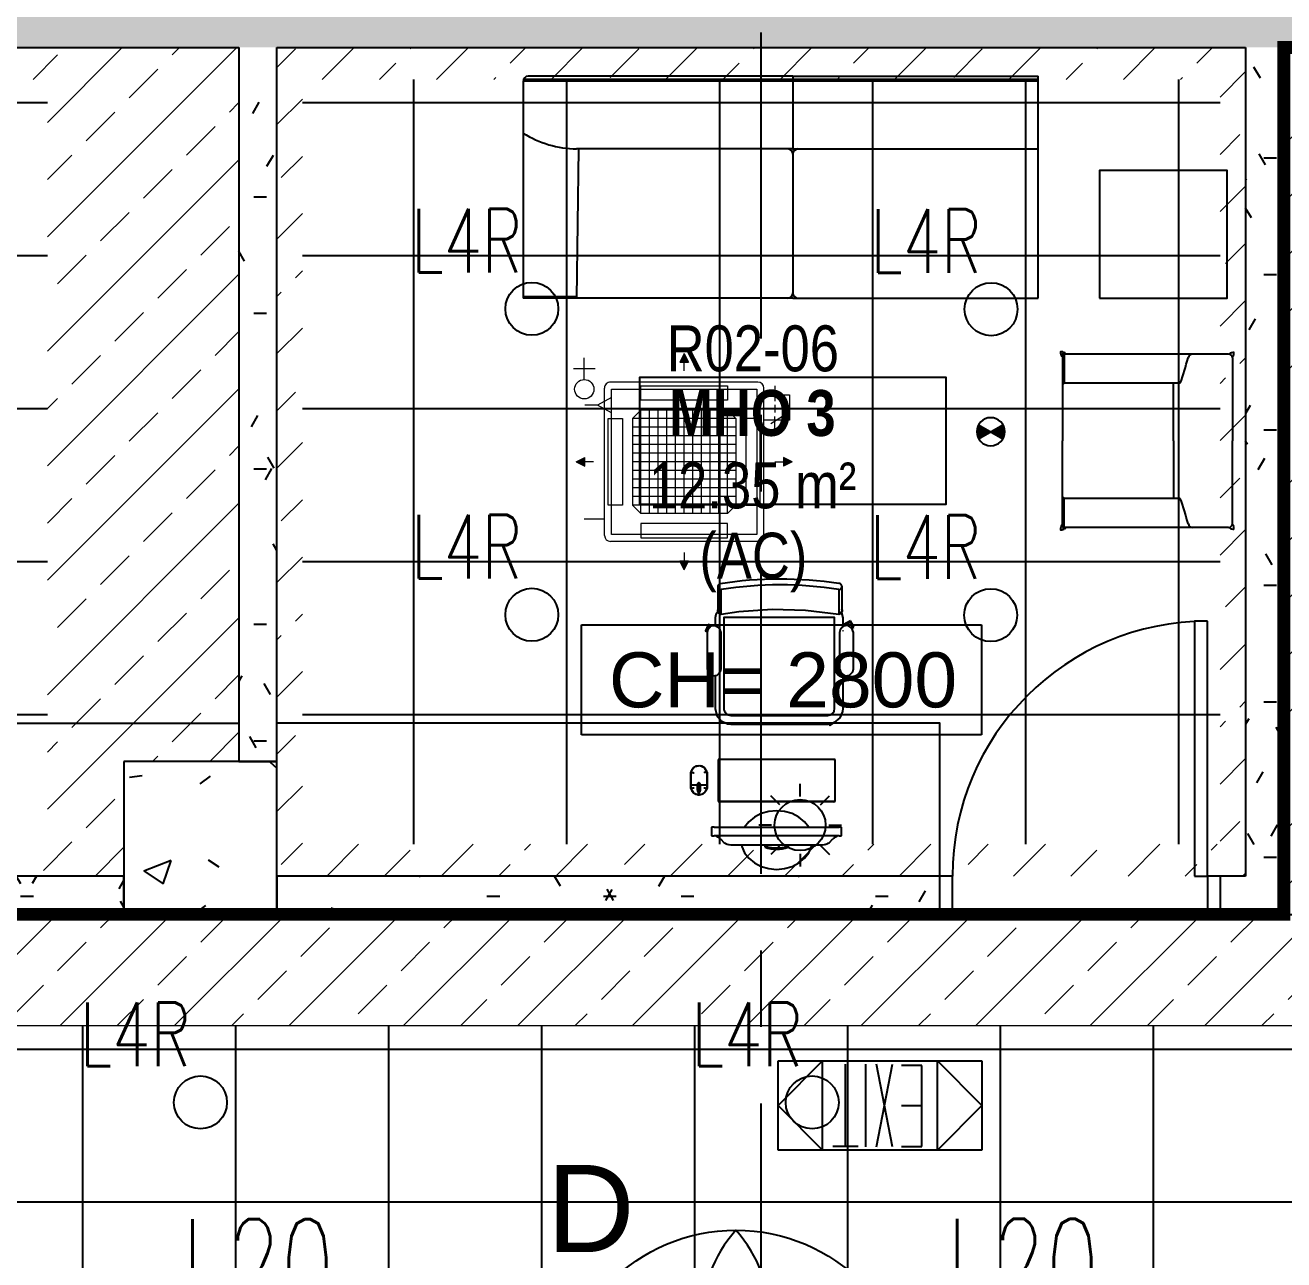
# Model space of a CAD drawing. Header units: millimetres. Extents: x -92759 to 184353, y -15225 to 86714.
# Drawn here: x 62414 to 67351, y 21386 to 26229 of the extents above; entities that cross this region are included whole.
import ezdxf

# ---------------------------------------------------------------- set-up
doc = ezdxf.new("R2010")
doc.units = ezdxf.units.MM
for name, pattern in [('HIDDEN', [0.375, 0.25, -0.125]), ('IDA - Grid Line', [2100, 1200, -300, 300, -300]), ('IDA - Hidden 2-1', [450, 300, -150])]:
    doc.linetypes.add(name, pattern=pattern)
for name, color, linetype in [('0-1', 9, 'Continuous'), ('0-Motion Sensor', 1, 'Continuous'), ('A-_DOOR----_E', 8, 'Continuous'), ('A-_FURT----_E-1', 8, 'Continuous'), ('A-_FURT----_E-3', 250, 'Continuous'), ('A-_ROOMNAME_A', 8, 'Continuous'), ('A-_WALL----_H-1', 9, 'Continuous'), ('A-_WALLPRTN_E', 8, 'Continuous'), ('A-PATT-CONC', 8, 'Continuous'), ('E-_LIGT----_E-', 3, 'Continuous'), ('E-FAN----E', 1, 'Continuous'), ('E-legend', 1, 'Continuous'), ('E-LIGHT----E', 1, 'Continuous'), ('HF Text', 7, 'Continuous'), ('M-_SANIFIXR_E', 9, 'Continuous'), ('M-ACMV_FCU', 5, 'Continuous'), ('PDF_M-_ACON----_E-N', 7, 'Continuous'), ('S-_COLN----_E', 8, 'Continuous')]:
    doc.layers.add(name, color=color, linetype=linetype)
for name, color, linetype, lineweight in [('A--', 134, '500-1-RP', 25), ('HFI 9MM FPB', 94, 'Continuous', 5), ('M-ACMV_CDP', 190, 'DRAIN_PIPE', 25), ('M-ACMV_FCU-1', 86, 'Continuous', 9), ('M-ACMV_FCU-2', 86, 'Continuous', 9), ('M-ACMV_PWR', 1, 'REFRIGERANT', 25), ('M-ACMV_REF_PIPE', 134, '500-1-RP', 25), ('M-ACMV_VCD', 7, 'Continuous', 25)]:
    doc.layers.add(name, color=color, linetype=linetype, lineweight=lineweight)
for name, color, linetype, true_color in [('A-_DETA----_E-1', 7, 'IDA - Hidden 2-1', 0xa5a5a5), ('A-_DETA----_ED-2', 1, 'Continuous', 0xff0000), ('E-_FIREALAM_E-1', 1, 'Continuous', 0xff0000), ('E-_LIGT----_E', 1, 'Continuous', 0xff0000), ('S-_ANOTGRID_E-1', 9, 'IDA - Grid Line', 0x808080)]:
    doc.layers.add(name, color=color, linetype=linetype, true_color=true_color)
doc.styles.add('Arial', font='arial.ttf')
doc.styles.add('Arial Narrow_2', font='ARIALN.TTF', dxfattribs={"height": 225})
doc.styles.add('Arial Narrow_3', font='ARIALN.TTF', dxfattribs={"height": 180})
doc.styles.add('Arial Narrow_B_1', font='ARIALNB.TTF', dxfattribs={"height": 300})
doc.styles.add('Arial_4', font='arial.ttf', dxfattribs={"height": 1.8})
doc.styles.add('Simplex', font='simplex_.ttf', dxfattribs={"width": 0.7, "height": 450})
doc.styles.get("Standard").update_dxf_attribs({"font": 'arial.ttf'})
doc.linetypes.add('500-1-RP', pattern='A,0.75,-0.5,0.75,-0.5,0.75,-0.5,0.75,-1.7,["RP",Standard,S=1,R=0,X=-1,Y=-0.5],-1.7', length=7.9)
doc.linetypes.add('DRAIN_PIPE', pattern='A,0.5,-0.2,["D",Standard,S=0.1,R=0,X=-0.1,Y=-0.05],-0.25', length=0.95)
doc.linetypes.add('REFRIGERANT', pattern='A,15,-5.08,["R",Standard,S=2.54,R=0,X=-2.54,Y=-1.27],-5.08', length=25.16)
pattern_1 = [(0, (-11670.95, 40338.29), (609.6, 152.4), [50.292, -406.908, 50.292, -406.908, -2438.4]), (0, (-11670.95, 40338.29), (609.6, 152.4), [-914.4, 50.292, -864.108, 50.292, -406.908, -1066.8]), (0, (-11670.95, 40338.29), (609.6, 152.4), [-2286, 50.292, -254.508, 50.292, -711.708]), (120, (-11442.35, 40414.49), (-436.78227, 451.7291), [50.292, -406.908, 50.292, -406.908, -2438.4]), (120, (-11442.35, 40414.49), (-436.78227, 451.7291), [-914.4, 50.292, -864.108, 50.292, -406.908, -1066.8]), (120, (-11442.35, 40414.49), (-436.78227, 451.7291), [-2286, 50.292, -254.508, 50.292, -711.708]), (240, (-11366.15, 40719.29), (-172.81773, -604.1291), [50.292, -406.908, 50.292, -406.908, -2438.4]), (240, (-11366.15, 40719.29), (-172.81773, -604.1291), [-914.4, 50.292, -864.108, 50.292, -406.908, -1066.8]), (240, (-11366.15, 40719.29), (-172.81773, -604.1291), [-2286, 50.292, -254.508, 50.292, -711.708])]
pattern_2 = [(45, (-381589.02, -647239), (-224.5064, 224.5064), []), (45, (-381364.5, -647239), (-224.5064, 224.5064), [158.75, -79.375])]

# ---------------------------------------------------------------- blocks, each defined once
blk = doc.blocks.new('IDA - Exit Sign - IDA - Exit Sign - Both Side - Left _ Right-7545285-BLK8_RHH_2ND STOREY PLAN')
at = {"layer": 'A-_DETA----_ED-2'}
for p, q in [((-163.9, -115.1), (-163.9, -432.5)), ((-83.9, -115.1), (-163.9, -115.1)), ((-48.9, -112.8), (14, -437.8)), ((14, -112.8), (-48.9, -437.8)), ((55.1, -112.8), (55.1, -437.8)), ((185.1, -115.3), (85.1, -115.3)), ((135.1, -115.3), (135.1, -437.8)), ((-83.9, -275), (-163.9, -275)), ((-163.9, -432.5), (-83.9, -432.5))]:
    blk.add_line(p, q, dxfattribs=at)
at = {"layer": 'E-_LIGT----_E'}
for p, q in [((-400, -275), (-225, -100)), ((-400, -450), (-400, -100)), ((-400, -100), (400, -100)), ((-225, -100), (-225, -450)), ((225, -100), (225, -450)), ((400, -275), (225, -100)), ((400, -100), (400, -450)), ((-225, -450), (-400, -275)), ((225, -450), (400, -275)), ((400, -450), (-400, -450))]:
    blk.add_line(p, q, dxfattribs=at)
blk = doc.blocks.new('IDA - F - Single - Swing1 - 1100L X 2200H -TD-03-10510367-BLK8_RHH_2ND STOREY PLAN')
at = {"layer": 'A-_DOOR----_E'}
for p, q in [((500, 1075), (450, 1075)), ((450, 1075), (450, 75)), ((500, 75), (500, 1075)), ((-500, 75), (-550, 75)), ((-500, -75), (-500, 75)), ((450, 75), (500, 75)), ((550, 75), (500, 75)), ((500, 75), (500, -75)), ((-550, -75), (-500, -75)), ((500, -75), (550, -75))]:
    blk.add_line(p, q, dxfattribs=at)
blk.add_arc((500, 75), 1000, 90, 180, dxfattribs=at)
blk = doc.blocks.new('IDA - Strobe Light - IDA - Strobe Light-8826107-BLK8_RHH_2ND STOREY PLAN')
at = {"layer": 'A-_DETA----_ED-2'}
for p, q in [((0, 312.5), (0, 362.5)), ((-79.5, 279.5), (-114.9, 314.9)), ((79.5, 279.5), (114.9, 314.9)), ((-112.5, 200), (-162.5, 200)), ((112.5, 200), (162.5, 200)), ((-79.5, 120.5), (-114.9, 85.1)), ((79.5, 120.5), (114.9, 85.1)), ((0, 87.5), (0, 37.5))]:
    blk.add_line(p, q, dxfattribs=at)
blk.add_circle((0, 200), 100, dxfattribs=at)
blk = doc.blocks.new('Desktop Computer HP - Desktop computer-4307020-TD_OP_1ST STY PLAN Copy 2')
at = {"layer": 'A-_FURT----_E-3', "color": 8}
for p, q in [((-205.4, 75.5), (-220.6, 60.4)), ((180.4, 83.2), (-180.4, 83.2)), ((-45, 93.2), (-40, 89.6)), ((-45, 83.2), (-45, 93.2)), ((-40, 89.6), (-40, 83.2)), ((45, 93.2), (40, 89.6)), ((40, 83.2), (40, 89.6)), ((45, 93.2), (45, 83.2)), ((220.6, 60.4), (205.4, 75.5)), ((-255, 48.2), (-255, 14.8)), ((-254.7, 48.2), (-255, 48.2)), ((-245, 48.2), (-255, 48.2)), ((-255, 14.8), (-245, 14.8)), ((-255, 14.8), (-254.7, 14.8)), ((-245, 48.2), (245, 48.2)), ((245, 14.8), (-245, 14.8)), ((255, 48.2), (245, 48.2)), ((245, 14.8), (255, 14.8)), ((255, 48.2), (254.7, 48.2)), ((254.7, 14.8), (255, 14.8)), ((255, 14.8), (255, 48.2)), ((230, -86.1), (-230, -86.1)), ((-230, -86.1), (-230, -251.1)), ((-230, -91.6), (-230, -92.5)), ((-230, -92.2), (-230, -92.6)), ((-230, -92.6), (-230, -244.8)), ((-223.6, -85.2), (223.7, -85.2)), ((-223.6, -85.9), (223.7, -85.9)), ((223.7, -86.1), (-223.6, -86.1)), ((223.7, -86.3), (-223.6, -86.3)), ((230, -251.1), (230, -86.1)), ((230, -92.5), (230, -91.6)), ((230, -92.6), (230, -92.2)), ((230, -244.8), (230, -92.6)), ((273.2, -137.2), (273.2, -149.9)), ((273.2, -149.9), (273.2, -137.2)), ((336.7, -149.9), (336.7, -137.2)), ((336.7, -137.2), (336.7, -149.9)), ((273.2, -151.4), (273.2, -200.7)), ((273.2, -149.9), (286, -149.9)), ((273.2, -200.7), (273.2, -151.4)), ((286, -151.4), (273.2, -151.4)), ((286, -149.9), (300.3, -149.9)), ((300.4, -151.4), (286, -151.4)), ((324, -151.4), (309.6, -151.4)), ((309.7, -149.9), (324, -149.9)), ((324, -149.9), (336.7, -149.9)), ((336.7, -151.4), (324, -151.4)), ((336.7, -200.7), (336.7, -151.4)), ((336.7, -151.4), (336.7, -200.7)), ((-230, -251.1), (230, -251.1)), ((-223.6, -251.1), (223.7, -251.1))]:
    blk.add_line(p, q, dxfattribs=at)
at = {"layer": 'A-_FURT----_E-3', "color": 8, "flags": 128}
for points in [[(138.2, 83.4), (136.5, 90.4), (126.1, 114.7), (109.5, 136.5), (87.3, 154.8), (60.7, 168.5), (31.2, 177), (0, 179.8), (-31.2, 177), (-60.7, 168.5), (-87.3, 154.8), (-109.5, 136.5), (-126.1, 114.7), (-136.5, 90.4), (-138.2, 83.4)], [(-126, 14.8), (-109.5, -6.9), (-87.3, -25.1), (-60.7, -38.8), (-31.2, -47.3), (0, -50.2), (31.2, -47.3), (60.7, -38.8), (87.3, -25.1), (109.5, -6.9), (126, 14.8)], [(336.7, -137.2), (326.5, -120), (308.2, -112), (288.6, -116.3), (275.2, -131.2), (273.2, -137.2)], [(301.9, -124.8), (300.9, -127.6), (300.2, -131.2), (299.7, -135.2), (299.5, -139.6), (299.5, -144), (299.9, -148.2), (300.6, -152), (301.4, -155.2), (302.5, -157.6), (303.7, -159.1), (305, -159.6), (306.3, -159.1), (307.5, -157.6), (308.6, -155.2), (309.4, -152), (310.1, -148.2), (310.5, -144), (310.5, -139.6), (310.3, -135.2), (309.8, -131.2), (309.1, -127.6), (308.1, -124.8)], [(300.3, -149.9), (299.9, -147.1), (299.7, -144.1), (299.6, -140.9), (299.6, -137.8), (299.8, -134.7), (300.1, -131.8), (300.6, -129.1), (301.2, -126.8), (301.9, -124.8)], [(301.1, -127.1), (302.1, -124.3), (303.3, -122.4)], [(303.4, -122.3), (302.5, -123.6), (301.6, -125.4)], [(305, -132.2), (304.5, -132.3), (304.1, -132.6), (303.6, -133), (303.2, -133.7), (302.9, -134.4), (302.5, -135.3), (302.3, -136.4), (302, -137.5), (301.9, -138.7), (301.8, -139.9), (301.7, -141.2), (301.8, -142.5), (301.9, -143.7), (302, -144.9), (302.3, -146.1), (302.5, -147.1), (302.9, -148), (303.2, -148.7), (303.6, -149.4), (304.1, -149.8), (304.5, -150.1), (305, -150.2)], [(305, -150.2), (304.5, -150.1), (304.1, -149.8), (303.6, -149.4), (303.2, -148.7), (302.9, -148), (302.5, -147.1), (302.3, -146.1), (302, -144.9), (301.9, -143.7), (301.8, -142.5), (301.7, -141.2), (301.8, -139.9), (301.9, -138.7), (302, -137.5), (302.3, -136.4), (302.5, -135.3), (302.9, -134.4), (303.2, -133.7), (303.6, -133), (304.1, -132.6), (304.5, -132.3), (305, -132.2)], [(303.4, -122.3), (302.5, -123.5), (301.9, -124.8)], [(303.3, -122.4), (302.5, -123.5), (301.9, -124.8)], [(305, -150.2), (305.5, -150.1), (305.9, -149.8), (306.4, -149.4), (306.8, -148.7), (307.1, -148), (307.5, -147.1), (307.7, -146.1), (308, -144.9), (308.1, -143.7), (308.2, -142.5), (308.3, -141.2), (308.2, -139.9), (308.1, -138.7), (308, -137.5), (307.7, -136.4), (307.5, -135.3), (307.1, -134.4), (306.8, -133.7), (306.4, -133), (305.9, -132.6), (305.5, -132.3), (305, -132.2)], [(305, -132.2), (305.5, -132.3), (305.9, -132.6), (306.4, -133), (306.8, -133.7), (307.1, -134.4), (307.5, -135.3), (307.7, -136.4), (308, -137.5), (308.1, -138.7), (308.2, -139.9), (308.3, -141.2), (308.2, -142.5), (308.1, -143.7), (308, -144.9), (307.7, -146.1), (307.5, -147.1), (307.1, -148), (306.8, -148.7), (306.4, -149.4), (305.9, -149.8), (305.5, -150.1), (305, -150.2)], [(308.4, -125.4), (307.5, -123.6), (306.6, -122.3)], [(308.1, -124.8), (307.5, -123.5), (306.6, -122.3)], [(306.7, -122.4), (307.9, -124.3), (308.9, -127.1)], [(308.1, -124.8), (307.5, -123.5), (306.7, -122.4)], [(308.1, -124.8), (308.8, -126.8), (309.4, -129.1), (309.9, -131.8), (310.2, -134.7), (310.4, -137.8), (310.4, -140.9), (310.3, -144.1), (310.1, -147.1), (309.7, -149.9)], [(309.6, -151.4), (309.1, -153.2), (308.7, -154.9), (308.1, -156.3), (307.6, -157.5), (307, -158.4), (306.3, -159.1), (305.7, -159.5), (305, -159.6), (304.3, -159.5), (303.7, -159.1), (303, -158.4), (302.4, -157.5), (301.9, -156.3), (301.3, -154.9), (300.9, -153.2), (300.4, -151.4)], [(301.3, -154.9), (301.9, -156.3), (302.4, -157.5), (303, -158.4)], [(303.7, -159.1), (302.5, -157.6), (301.4, -155.1)], [(308.6, -155.1), (307.5, -157.6), (306.3, -159.1)], [(307, -158.4), (307.6, -157.5), (308.1, -156.3), (308.7, -154.9)], [(273.2, -200.7), (283.5, -218), (301.8, -226), (321.4, -221.7), (334.8, -206.7), (336.7, -200.7)]]:
    blk.add_lwpolyline(points, dxfattribs=at)
at = {"layer": 'A-_FURT----_E-3', "color": 8}
for centre, radius, start, end in [((0, -30.8), 131.9, 70.0559, 109.9441), ((-256.3, 99), 52.6, 285.2466, 312.7534), ((-180.4, 38.9), 44.3, 90, 124.3728), ((-180.4, 38.9), 44.3, 101.4576, 124.3728), ((0, -30.8), 126.9, 71.6303, 108.3697), ((180.4, 38.9), 44.3, 55.6272, 90), ((180.4, 38.9), 44.3, 55.6272, 78.5424), ((256.3, 99), 52.6, 227.2466, 254.7534), ((305, -144.4), 32.5, 93.9314, 167.3196), ((305, -144.4), 32.5, 86.0686, 93.9314), ((282, -118.3), 21.8, 348.9496, 17.0297), ((282, -118.3), 21.8, 349.4349, 17.0297), ((328, -118.3), 21.8, 162.9703, 191.0504), ((328, -118.3), 21.8, 162.9703, 190.5651), ((305, -144.4), 32.5, 12.6804, 86.0686), ((305, -193.6), 32.5, 192.6804, 347.3196)]:
    blk.add_arc(centre, radius, start, end, dxfattribs=at)
for centre, major_axis, start_param, end_param in [((-223.6, -91.6), (6.35, 0), 1.570796, 3.141593), ((-223.6, -92.2), (6.35, 0), 1.570796, 3.141593), ((-223.6, -92.6), (-6.35, 0), 4.712389, 6.283185), ((-223.6, -92.5), (6.35, 0), 1.832596, 2.879793), ((223.7, -91.6), (-6.35, 0), 3.141593, 4.712389), ((223.7, -92.2), (6.35, 0), 0, 1.570796), ((223.7, -92.6), (-6.35, 0), 3.141593, 4.712389), ((223.7, -92.5), (6.35, 0), 0.261799, 1.308997), ((-223.6, -244.8), (-6.35, 0), 0, 1.570796), ((-223.6, -244.5), (6.35, 0), 3.403392, 4.45059), ((-223.6, -244.7), (6.35, 0), 3.403392, 4.45059), ((223.7, -244.8), (-6.35, 0), 1.570796, 3.141593), ((223.7, -244.5), (6.35, 0), 4.974188, 6.021386), ((223.7, -244.7), (6.35, 0), 4.974188, 6.021386)]:
    blk.add_ellipse(centre, major_axis=major_axis, ratio=0.996195, start_param=start_param, end_param=end_param, dxfattribs=at)
for points, knots in [([(273.2, -137.2), (273.2, -137.2), (273.7, -137.3), (276.1, -137.5), (279.5, -138), (283.1, -138.4), (285, -138.7), (286, -138.8)], [-1, -1, -1, -1, -0.785714, -0.571429, -0.285714, -0.142857, 0, 0, 0, 0]), ([(302.8, -111.9), (302.8, -111.9), (302.8, -112.1), (303.2, -113.5), (303.7, -116.1), (303.7, -119.6), (303.5, -121.5), (303.3, -122.4)], [-1, -1, -1, -1, -0.833333, -0.666667, -0.333333, -0.166667, 0, 0, 0, 0]), ([(302.8, -111.9), (302.8, -111.9), (302.8, -112.1), (303.2, -113.5), (303.7, -116), (303.7, -119.4), (303.5, -121.3), (303.4, -122.3)], [0, 0, 0, 0, 0.166667, 0.333333, 0.666667, 0.833333, 1, 1, 1, 1]), ([(306.7, -122.4), (306.5, -121.5), (306.3, -119.6), (306.3, -116.1), (306.8, -113.5), (307.2, -112.1), (307.2, -111.9), (307.2, -111.9)], [-1, -1, -1, -1, -0.833333, -0.666667, -0.333333, -0.166667, 0, 0, 0, 0]), ([(306.6, -122.3), (306.5, -121.3), (306.3, -119.4), (306.3, -116), (306.8, -113.5), (307.2, -112.1), (307.2, -111.9), (307.2, -111.9)], [0, 0, 0, 0, 0.166667, 0.333333, 0.666667, 0.833333, 1, 1, 1, 1]), ([(324, -138.8), (325.5, -138.6), (328.3, -138.2), (332.5, -137.7), (335.9, -137.3), (336.7, -137.2), (336.7, -137.2)], [-1, -1, -1, -1, -0.785714, -0.571429, -0.285714, 0, 0, 0, 0]), ([(273.2, -200.7), (273.2, -200.7), (274.1, -200.6), (277.5, -200.2), (281.7, -199.7), (284.5, -199.3), (286, -199.1)], [0, 0, 0, 0, 0.285714, 0.571429, 0.785714, 1, 1, 1, 1]), ([(336.7, -200.7), (336.7, -200.7), (336.3, -200.7), (333.9, -200.4), (330.5, -200), (326.9, -199.5), (325, -199.3), (324, -199.1)], [-1, -1, -1, -1, -0.785714, -0.571429, -0.285714, -0.142857, 0, 0, 0, 0])]:
    blk.add_open_spline(points, degree=3, knots=knots, dxfattribs=at)
blk = doc.blocks.new('Chair_ Swivel_ High Back1 - 600x600-5528244-TD_OP_1ST STY PLAN Copy 2')
at = {"layer": '0-1'}
for p, q in [((-195.8, 250.3), (-211, 237.2)), ((-188.7, 242), (-195.8, 250.3)), ((-195.3, 249.7), (-195.8, 250.3)), ((-206.5, 240.9), (-208.1, 239.1)), ((-208.1, 239.1), (-206.5, 240.9)), ((194.9, 243.8), (-186.1, 243.8)), ((194.9, 209.8), (-186.1, 209.8)), ((194.9, 209.8), (-186.1, 209.8)), ((-246.8, 183.1), (-246.8, 51.7)), ((-212.8, 183.1), (-212.8, -173.9)), ((-212.8, 183.1), (-212.8, -172.5)), ((221.7, -173.9), (221.7, 183.1)), ((221.7, -172.5), (221.7, 183.1)), ((255.6, 52), (255.6, 183.1)), ((-246.8, 50), (-246.8, 47.1)), ((-287, 27.4), (-287, -115)), ((-231.9, -115), (-231.9, 27.4)), ((232.4, 27.4), (232.4, -115)), ((287.4, -115), (287.4, 27.4)), ((-278.2, -130.4), (-288.1, -135.8)), ((-287.4, -135.4), (-288.1, -135.8)), ((-288.1, -135.8), (-274.7, -160.6)), ((-274.7, -160.6), (-246.6, -145.4)), ((-246.7, -139.9), (-268.9, -151.9)), ((-246.8, -120.4), (-246.8, -122.8)), ((-246.8, -135.6), (-246.8, -172.5)), ((255.6, -172.5), (255.6, -138.7)), ((267.5, -140.1), (281.9, -146.8)), ((272, -136.9), (275.5, -138.5)), ((281.2, -146.5), (281.9, -146.8)), ((281.9, -146.8), (293.8, -121.3)), ((284.7, -137.4), (282.6, -138.6)), ((293.8, -121.3), (284.2, -116.8)), ((287.7, -133.8), (286.5, -135.8)), ((288.5, -131.6), (287.7, -133.8)), ((293.8, -121.3), (293.1, -120.9)), ((-274.7, -160.6), (-274.1, -160.2)), ((-229.3, -284), (-229.3, -186)), ((-212.8, -173.9), (221.7, -173.9)), ((-211.5, -173.9), (220.3, -173.9)), ((232.3, -185.5), (232.3, -283.6)), ((-242.2, -203.9), (-242.2, -198.8)), ((245.2, -198.4), (245.2, -203.5))]:
    blk.add_line(p, q, dxfattribs=at)
at = {"layer": '0-1', "flags": 128}
for points in [[(-186.1, 243.8), (-213, 237.5), (-234.3, 220), (-245.6, 194.8), (-246.8, 183.1)], [(-196.8, 242.5), (-198.8, 243), (-200.8, 243.1), (-202.9, 242.8), (-204.8, 242), (-206.5, 240.9)], [(-206.5, 240.9), (-204.5, 242.2), (-202.2, 242.9), (-199.8, 243.1)], [(255.6, 183.1), (249.3, 210), (231.8, 231.3), (206.7, 242.6), (194.9, 243.8)], [(-231.9, 27.4), (-238, 44.7), (-253.7, 54.3), (-271.9, 51.9), (-284.6, 38.6), (-287, 27.4)], [(287.4, 27.4), (281.2, 44.7), (265.6, 54.3), (247.4, 51.9), (234.8, 38.5), (232.4, 27.4)], [(-287, -115), (-280.8, -132.4), (-265.1, -142), (-246.9, -139.6), (-234.3, -126.2), (-231.9, -115)], [(-278.3, -135.5), (-280, -137.1), (-281.4, -139), (-282.2, -141.1), (-282.5, -143.4), (-282.2, -145.7), (-281.3, -147.9)], [(-281.3, -147.9), (-282.2, -145.7), (-282.5, -143.4)], [(-275.9, -152.4), (-278.1, -151.4), (-279.9, -149.9), (-281.3, -147.9)], [(-281.3, -147.9), (-280.2, -149.6), (-278.7, -151), (-276.9, -152), (-274.9, -152.7), (-272.9, -152.9), (-270.8, -152.6), (-268.9, -151.9)], [(232.4, -115), (238.6, -132.4), (254.2, -141.9), (272.4, -139.5), (285, -126.2), (287.4, -115)], [(275.5, -138.5), (277.5, -139.1), (279.6, -139.2), (281.6, -138.9), (283.5, -138.2), (285.3, -137), (286.7, -135.5), (287.7, -133.8)], [(287.7, -133.8), (288.5, -131.6), (288.6, -129.2), (288.2, -127), (287.3, -124.8), (285.8, -123)], [(-246.8, -172.5), (-240.6, -192.5), (-235.3, -196.7)], [(-242.2, -198.8), (-236.3, -188), (-229.3, -185.9)], [(-229.3, -185.9), (-99.1, -201.9), (32, -205.2), (162.8, -195.8), (232.3, -185.5)], [(232.3, -185.5), (243.1, -191.4), (245.2, -198.4)], [(241.8, -199.7), (253.2, -185.2), (255.6, -172.5)], [(-242.2, -198.8), (-242.2, -205.2), (-242.2, -224.2), (-242.2, -255.7), (-242.2, -295.6)], [(245.2, -295.2), (245.2, -252.6), (245.2, -222), (245.2, -203.9), (245.2, -198.4)]]:
    blk.add_lwpolyline(points, dxfattribs=at)
at = {"layer": '0-1'}
for centre, radius, start, end in [((-186.1, 183.1), 26.7, 90, 180), ((-186.1, 183.1), 26.7, 90, 180), ((-200.3, 233.7), 9.47, 130.6127, 145.6127), ((-200.3, 233.7), 9.47, 130.6127, 145.6127), ((-200.3, 233.7), 9.47, 85.6127, 130.6127), ((-200.3, 233.7), 9.47, 115.6127, 130.6127), ((194.9, 183.1), 26.7, 360, 90), ((194.9, 183.1), 26.7, 360, 90), ((-273, -143.4), 9.47, 163.3873, 208.3873), ((-273, -143.4), 9.47, 193.3873, 208.3873), ((-273, -143.4), 9.47, 208.3873, 253.3873), ((-273, -143.4), 9.47, 208.3873, 223.3873), ((279.2, -129.8), 9.47, 290, 335), ((279.2, -129.8), 9.47, 320, 335), ((279.2, -129.8), 9.47, 335, 20), ((279.2, -129.8), 9.47, 335, 350), ((-211.5, -172.5), 1.35, 180, 270), ((220.3, -172.5), 1.35, 270, 360)]:
    blk.add_arc(centre, radius, start, end, dxfattribs=at)
for centre, major_axis, ratio, start_param, end_param in [((-229.3, -203.9), (12.9, 0), 0.99468, 1.872301, 3.403392), ((232.3, -203.5), (12.9, 0), 0.99468, 1.31634, 1.570796), ((232.3, -203.5), (12.9, 0), 0.99468, 6.072785, 7.345068), ((-229.3, -295.6), (-12.9, 0), 0.899459, 4.712389, 7.853982), ((0.2, 911.2), (1348.5, 0), 0.899459, 4.541367, 4.885303), ((232.3, -295.2), (12.9, 0), 0.899459, 5.054959, 7.853982), ((0.2, 911.2), (1373.9, 0), 0.899459, 4.544559, 4.885273)]:
    blk.add_ellipse(centre, major_axis=major_axis, ratio=ratio, start_param=start_param, end_param=end_param, dxfattribs=at)
blk = doc.blocks.new('sofa')
at = {"color": 8, "ltscale": 60}
for p, q in [((-310871.1, -140713.4), (-311909, -140713.4)), ((-310871.1, -140713.4), (-309909, -140713.4)), ((-310871.1, -140713.4), (-310871.1, -140998.6)), ((-310871.1, -140713.4), (-310871.1, -140998.6)), ((-309909, -141583.4), (-309909, -140713.4)), ((-311929, -140733.4), (-311929, -141583.4)), ((-309909, -140732.2), (-311928.9, -140732.2)), ((-309909, -140725.9), (-311927.5, -140725.9)), ((-311712, -140998.6), (-311719.6, -141583.4)), ((-310871.1, -140998.6), (-311719.6, -140998.6)), ((-310871.1, -140998.6), (-309909, -140998.6)), ((-310871.1, -141018.6), (-310871.1, -141563.4)), ((-310871.1, -141018.6), (-310871.1, -141563.4)), ((-311719.6, -141578.4), (-311929, -141578.4)), ((-310871.1, -141583.4), (-311929, -141583.4)), ((-310871.1, -141583.4), (-309909, -141583.4))]:
    blk.add_line(p, q, dxfattribs=at)
for centre, radius, start, end in [((-311909, -140733.4), 20, 90, 180), ((-311712.9, -140592.8), 405.9, 237.8397, 269.0592), ((-310891.1, -141018.6), 20, 0, 90), ((-310891.1, -141018.6), 20, 0, 90), ((-310851.1, -141018.6), 20, 90, 180), ((-310851.1, -141018.6), 20, 90, 180), ((-310891.1, -141563.4), 20, 270, 0), ((-310891.1, -141563.4), 20, 270, 0), ((-310851.1, -141563.4), 20, 180, 270), ((-310851.1, -141563.4), 20, 180, 270)]:
    blk.add_arc(centre, radius, start, end, dxfattribs=at)
blk = doc.blocks.new('armchair')
at = {"color": 8, "ltscale": 60}
for p, q in [((-313358.1, -137598.3), (-313358.1, -138243.3)), ((-313343.1, -137583.3), (-313018.1, -137583.3)), ((-312693.1, -137583.3), (-313018.1, -137583.3)), ((-312678.1, -137598.3), (-312678.1, -138243.3)), ((-313244.1, -137787.4), (-313244.1, -138243.3)), ((-312792.1, -137787.4), (-312792.1, -138243.3)), ((-313018.1, -137813.8), (-313244.1, -137813.8)), ((-313018.1, -137813.8), (-312792.1, -137813.8)), ((-313358.1, -138243.3), (-313244.1, -138243.3)), ((-313358.1, -138249.3), (-313018.1, -138249.3)), ((-312678.1, -138249.3), (-313018.1, -138249.3)), ((-312678.1, -138243.3), (-312792.1, -138243.3))]:
    blk.add_line(p, q, dxfattribs=at)
for centre, radius, start, end in [((-313363.9, -137577.3), 0.52, 92.0589, 177.9411), ((-313336.8, -137578.3), 27.7, 177.9411, 215.4541), ((-313363, -137604.5), 27.7, 54.5458, 92.0589), ((-313352.1, -137589.2), 8.92, 215.4541, 229.2061), ((-313343.1, -137598.3), 15, 90, 180), ((-313352.1, -137589.2), 8.92, 39.7668, 54.5458), ((-312693.1, -137598.3), 15, 0, 90), ((-312684.1, -137589.2), 8.92, 125.4542, 140.2332), ((-312673.2, -137604.5), 27.7, 87.9411, 125.4542), ((-312684.1, -137589.2), 8.92, 310.7939, 324.5459), ((-312699.4, -137578.3), 27.7, 324.5459, 2.0589), ((-312672.3, -137577.3), 0.52, 2.0589, 87.9411), ((-313338.1, -137737.9), 20, 180, 255.06), ((-312698.1, -137737.9), 20, 284.94, 0), ((-313613.3, -138822.3), 1098.8, 70.3667, 75.7733), ((-312422.9, -138822.3), 1098.8, 104.2267, 109.6333), ((-313339.6, -138256.1), 27.7, 145.0459, 182.5589), ((-313355, -138245.4), 8.92, 110.5099, 145.0459), ((-313358.1, -138246.3), 3, 90, 270), ((-313355, -138245.4), 8.92, 305.9542, 333.8442), ((-313244.1, -138246.3), 3, 270, 90), ((-312792.1, -138246.3), 3, 90, 270), ((-312681.2, -138245.4), 8.92, 206.1558, 234.0458), ((-312681.2, -138245.4), 8.92, 34.9541, 69.4901), ((-312678.1, -138246.3), 3, 270, 90), ((-312696.6, -138256.1), 27.7, 357.4411, 34.9541), ((-313366.7, -138257.4), 0.52, 182.5589, 268.4411), ((-313366, -138230.2), 27.7, 268.4411, 305.9542), ((-312670.2, -138230.2), 27.7, 234.0458, 271.5589), ((-312669.5, -138257.4), 0.52, 271.5589, 357.4411)]:
    blk.add_arc(centre, radius, start, end, dxfattribs=at)
blk = doc.blocks.new('1599_FURN_RHH_BLK8 _NEW__2ND STY_dwg-10261561-BLK8_RHH_2ND STOREY PLAN')
at = {"layer": '0-1'}
blk.add_lwpolyline([(-23672.3, -54182.9), (-23172.3, -54182.9), (-23172.3, -53682.9), (-23672.3, -53682.9)], close=True, dxfattribs=at)
for points in [[(-25475.7, -54992.5), (-25475.7, -54492.5), (-24275.7, -54492.5), (-24275.7, -54992.5), (-25475.7, -54992.5)], [(-29899.8, -56450.1), (-29899.8, -55850.1), (-27049.8, -55850.1)], [(-24299.8, -56450.1), (-24299.8, -55850.1), (-26899.8, -55850.1)]]:
    blk.add_lwpolyline(points, dxfattribs=at)
blk.add_blockref('sofa', (285995.4, 87400.5), dxfattribs=at)
at = {"layer": '0-1', "rotation": 270}
blk.add_blockref('armchair', (114431.5, -367760.6), dxfattribs=at)
at = {"layer": 'A-_FURT----_E-1', "rotation": 180}
blk.add_blockref('Chair_ Swivel_ High Back1 - 600x600-5528244-TD_OP_1ST STY PLAN Copy 2', (-24924.9, -55609.7), dxfattribs=at)
at = {"layer": 'A-_FURT----_E-3', "rotation": 180}
blk.add_blockref('Desktop Computer HP - Desktop computer-4307020-TD_OP_1ST STY PLAN Copy 2', (-24939.4, -56243.7), dxfattribs=at)
at = {"layer": 'A-_ROOMNAME_A', "insert": (-25370.9, -54290.1), "char_height": 180, "width": 853.797, "attachment_point": 1, "style": 'Arial Narrow_3'}
blk.add_mtext('R02-06', dxfattribs=at)
blk = doc.blocks.new('A$C3019c3af')
at = {"layer": 'A-_WALL----_H-1'}
h = blk.add_hatch(dxfattribs=at)
h.set_pattern_fill('FP_8', color=256, style=0, pattern_type=2)
h.set_pattern_definition(pattern_1)
h.paths.add_polyline_path([(-15500, -9850), (-15350, -9850), (-15350, -6600), (-15500, -6600), (-15500, -6615.6)])
h.paths.add_polyline_path([(-15425, -6450), (-15350, -6450), (-15350, -5050), (-15500, -5050), (-15500, -6450)])
h.paths.add_polyline_path([(-15350, -3950), (-15350, -2600), (-15500, -2600), (-15500, -3950), (-15425, -3950)])
h = blk.add_hatch(dxfattribs=at)
h.set_pattern_fill('FP_8', color=256, style=0, pattern_type=2)
h.set_pattern_definition(pattern_1)
h.paths.add_polyline_path([(-10507.7, -6600), (-7650, -6600), (-7650, -6450), (-27700, -6450), (-27700, -6600), (-15350, -6600)])
h = blk.add_hatch(dxfattribs=at)
h.set_pattern_fill('FP_8', color=256, style=0, pattern_type=2)
h.set_pattern_definition(pattern_1)
h.paths.add_polyline_path([(-19450, -9400), (-19300, -9400), (-19300, -6600), (-19450, -6600), (-19450, -6615.6)])
h = blk.add_hatch(dxfattribs=at)
h.set_pattern_fill('FP_8', color=256, style=0, pattern_type=2)
h.set_pattern_definition(pattern_1)
h.paths.add_polyline_path([(-27300, -10000), (-24850, -10000), (-24850, -9850), (-27300, -9850), (-27300, -9925)])
h.paths.add_polyline_path([(-19900, -10000), (-19900, -9850), (-22300, -9850), (-22300, -10000)])
h.paths.add_polyline_path([(-23750, -10000), (-23400, -10000), (-23400, -9850), (-23750, -9850), (-23750, -9925)])
h.paths.add_polyline_path([(-15600, -10000), (-15350, -10000), (-15350, -9850), (-15600, -9850), (-15600, -9925)])
h.paths.add_polyline_path([(-16700, -10000), (-16700, -9850), (-19300, -9850), (-19300, -10000), (-16848.1, -10000)])
at = {"layer": 'S-_COLN----_E'}
h = blk.add_hatch(dxfattribs=at)
h.set_pattern_fill('FP_1', color=256, style=0, pattern_type=2)
h.set_pattern_definition([(50, (-11670.95, 40338.3), (1093.104, -95.634), [114.3, -1257.3]), (355, (-11671, 40338.3), (-211.457, 1146.34), [91.44, -1005.84]), (100.451, (-11579.9, 40330.3), (881.656, 1050.7), [97.14, -1068.54]), (46.184, (-11671, 40643.1), (1626.475, -252.257), [171.45, -1885.95]), (96.636, (-11535.4, 40622), (1424.416, 1484.565), [145.71, -1602.81]), (351.184, (-11671, 40643.1), (1424.43, 1484.55), [137.16, -1508.76]), (21, (-11518.55, 40566.9), (909.686, -613.591), [114.3, -1257.3]), (326, (-11518.6, 40566.9), (370.812, 1105.13), [91.44, -1005.84]), (71.451, (-11442.7, 40515.8), (1280.503, 491.528), [97.14, -1068.54]), (37.5, (-11670.95, 40338.3), (18.5313, 507.3303), [50.292, -943.356, 50.292, -970.788, -1009.65]), (37.5, (-11670.95, 40338.3), (18.5313, 507.3303), [-2014.728, 50.292, -959.358]), (7.5, (-11670.95, 40338.3), (400.918, 601.0836), [50.292, -531.876, 50.292, -920.496, -384.81]), (7.5, (-11670.95, 40338.3), (400.918, 601.0836), [-1552.956, 50.292, -334.518]), (327.5, (-12010.8, 40338.3), (813.545, -34.3737), [50.292, -330.708, 50.292, -1138.428, -1577.34]), (327.5, (-12010.8, 40338.3), (813.545, -34.3737), [-1569.72, 50.292, -1527.048]), (317.5, (-12163.2, 40338.3), (888.775, 152.56), [50.292, -445.008, 50.292, -739.14, -1120.14]), (317.5, (-12163.2, 40338.3), (888.775, 152.56), [-1284.732, 50.292, -1069.848])])
h.paths.add_polyline_path([(-19900, -10000), (-19300, -10000), (-19300, -9400), (-19900, -9400), (-19900, -9850)])
at = {"layer": 'A-_DETA----_E-1'}
blk.add_line((-15350, -10000), (-10300, -10000), dxfattribs=at)
at = {"layer": 'A-_WALLPRTN_E'}
for p, q in [((-23500, -6600), (-19450, -6600)), ((-19450, -6600), (-19450, -9400)), ((-19300, -6600), (-15500, -6600)), ((-19300, -9400), (-19300, -6600)), ((-15500, -6600), (-15500, -9850)), ((-15350, -6600), (-8050, -6600)), ((-15350, -10000), (-15350, -6600)), ((-19450, -9400), (-19300, -9400)), ((-19900, -9850), (-22300, -9850)), ((-19900, -10000), (-19900, -9850)), ((-16700, -9850), (-19300, -9850)), ((-19300, -9850), (-19300, -10000)), ((-16700, -10000), (-16700, -9850)), ((-15500, -9850), (-15600, -9850)), ((-15600, -9850), (-15600, -10000)), ((-22300, -10000), (-19900, -10000)), ((-19300, -10000), (-16700, -10000)), ((-15600, -10000), (-15350, -10000))]:
    blk.add_line(p, q, dxfattribs=at)
at = {"layer": 'S-_ANOTGRID_E-1'}
for p, q in [((-17400, -20341.4), (-17400, 52351.8)), ((-38173.1, -10000), (13784.7, -10000))]:
    blk.add_line(p, q, dxfattribs=at)
at = {"layer": 'S-_COLN----_E'}
for p, q in [((-19450, -9400), (-19900, -9400)), ((-19900, -9400), (-19900, -9850)), ((-19300, -9400), (-19450, -9400)), ((-19300, -9850), (-19300, -9400)), ((-19900, -9850), (-19900, -10000)), ((-19300, -10000), (-19300, -9850)), ((-19900, -10000), (-19300, -10000))]:
    blk.add_line(p, q, dxfattribs=at)
at = {"layer": 'A-_DOOR----_E'}
blk.add_blockref('IDA - F - Single - Swing1 - 1100L X 2200H -TD-03-10510367-BLK8_RHH_2ND STOREY PLAN', (-16150, -9925), dxfattribs=at)
at = {"layer": 'A-_FURT----_E-1', "rotation": 180}
blk.add_blockref('IDA - Exit Sign - IDA - Exit Sign - Both Side - Left _ Right-7545285-BLK8_RHH_2ND STOREY PLAN', (-16934.2, -11025), dxfattribs=at)
at = {"layer": 'E-_FIREALAM_E-1'}
blk.add_blockref('IDA - Strobe Light - IDA - Strobe Light-8826107-BLK8_RHH_2ND STOREY PLAN', (-17247.5, -9850), dxfattribs=at)
at = {"layer": 'M-_SANIFIXR_E'}
blk.add_blockref('1599_FURN_RHH_BLK8 _NEW__2ND STY_dwg-10261561-BLK8_RHH_2ND STOREY PLAN', (7599.8, 46600.1), dxfattribs=at)
at = {"layer": 'A-_ROOMNAME_A', "char_height": 180, "attachment_point": 1}
for s, insert, width, style in [('R02-06', (-17771.1, -7690), 853.797, 'Arial Narrow_2'), ('MHO 3', (-17761.3, -7943.4), 829.747, 'Arial Narrow_B_1'), ('12.35 m²', (-17840.8, -8227.5), 1022.152, 'Arial Narrow_2'), ('(AC)', (-17642.8, -8503.1), 541.139, 'Arial Narrow_2')]:
    blk.add_mtext(s, dxfattribs=dict(at, insert=insert, width=width, style=style))
blk = doc.blocks.new('RCP_B8L2')
at = {"layer": 'A-PATT-CONC'}
h = blk.add_hatch(dxfattribs=at)
h.set_pattern_fill('ANSI37', color=256, scale=189, angle=45)
h.set_pattern_definition([(90, (-393118.07, -194302.3), (-600.075, 0), []), (180, (-393118.07, -194302.3), (-6e-14, -600.075), [])])
h.paths.add_polyline_path([(-393118.1, -194302.3), (-390118.1, -194302.3), (-390118.1, -197302.3), (-393118.1, -197302.3)])
h = blk.add_hatch(dxfattribs=at)
h.set_pattern_fill('ANSI37', color=256, scale=189, angle=45)
h.set_pattern_definition([(90, (-385518.07, -194302.3), (-600.075, 0), []), (180, (-385518.07, -194302.3), (-6e-14, -600.075), [])])
h.paths.add_polyline_path([(-389118.1, -194302.3), (-385518.1, -194302.3), (-385518.1, -197302.3), (-389118.1, -197302.3)])
h = blk.add_hatch(dxfattribs=at)
h.set_pattern_fill('ANSI37', color=256, scale=189, angle=45)
h.set_pattern_definition([(90, (-397018.07, -198014.8), (-600.075, 0), []), (180, (-397018.07, -198014.8), (-6e-14, -600.075), [])])
h.paths.add_polyline_path([(-397018.6, -198014.8), (-397018.1, -200414.8), (-392218.1, -200414.8), (-392218.6, -201614.8), (-380218.1, -201614.8), (-380218.1, -196814.8), (-378418.6, -196814.8), (-378418.6, -194411.1), (-385018.1, -194411.1), (-385018.1, -198014.8)])
at = {"layer": 'HFI 9MM FPB'}
h = blk.add_hatch(dxfattribs=at)
h.set_pattern_fill('ANSI33', color=256, scale=50)
h.set_pattern_definition(pattern_2)
h.paths.add_polyline_path([(-397618.1, -197577.3), (-385268.1, -197577.3), (-385268.1, -194177.3), (-378029.8, -194177.3), (-378029.8, -197377.3), (-379618.1, -197377.3), (-379618.1, -196977.3), (-380218.1, -196977.3), (-380218.1, -197577.3), (-379543.1, -197577.3), (-379543.1, -202052.3), (-392818.3, -202052.3), (-392818.1, -200852.3), (-397618.1, -200852.3)])
h.paths.add_polyline_path([(-397018.1, -198014.8), (-397018.1, -200414.8), (-392218.1, -200414.8), (-392218.1, -201614.8), (-380218.1, -201614.8), (-380218.1, -196814.8), (-378418.1, -196814.8), (-378418.1, -194414.8), (-384948.8, -194414.8), (-385018.1, -198014.8)], flags=16)
h = blk.add_hatch(dxfattribs=at)
h.set_pattern_fill('ANSI33', color=256, scale=50)
h.set_pattern_definition(pattern_2)
h.paths.add_polyline_path([(-393418.1, -194177.3), (-389368.1, -194177.3), (-389368.1, -196977.3), (-389818.1, -196977.3), (-389818.1, -197427.3), (-393418.1, -197427.3)])
h.paths.add_polyline_path([(-393118.1, -194302.3), (-390118.1, -194302.3), (-390118.1, -197302.3), (-393118.1, -197302.3)], flags=16)
h = blk.add_hatch(dxfattribs=at)
h.set_pattern_fill('ANSI33', color=256, scale=50)
h.set_pattern_definition([(45, (-581589.02, -147239), (-224.5064, 224.5064), []), (45, (-581364.5, -147239), (-224.5064, 224.5064), [158.75, -79.375])])
h.paths.add_polyline_path([(-389118.1, -194302.3), (-385518.1, -194302.3), (-385518.1, -197302.3), (-389118.1, -197302.3)], flags=16)
h.paths.add_polyline_path([(-389218.1, -194177.3), (-385418.1, -194177.3), (-385418.1, -197427.3), (-389218.1, -197427.3)])
blk.add_lwpolyline([(-397018.1, -198014.8), (-397018.1, -200414.8), (-392218.1, -200414.8), (-392218.1, -201614.8), (-380218.1, -201614.8), (-380218.1, -196814.8), (-378418.1, -196814.8), (-378418.1, -194414.8), (-385018.1, -194414.8), (-385018.1, -198014.8), (-397018.1, -198014.8)], dxfattribs=at)
at = {"layer": 'HF Text', "insert": (-387915.5, -196549.7), "char_height": 215.85, "width": 1353.585, "attachment_point": 1, "style": 'Arial_4', "bg_fill": 16, "box_fill_scale": 1.5, "bg_fill_color": 256, "bg_fill_transparency": 0}
blk.add_mtext('CH= 2800', dxfattribs=at)
blk = doc.blocks.new('DC FAN')
at = {"layer": 'E-FAN----E', "color": 1}
blk.add_circle((-15.2, 10.5), 700, dxfattribs=at)
for centre, start, end in [((373.9, 360.5), 138.0283, 221.9717), ((-404.3, 360.5), 318.0283, 41.9717), ((-365.2, -378.6), 48.0283, 131.9717), ((334.8, -378.6), 48.0283, 131.9717), ((-365.2, 399.6), 228.0283, 311.9717), ((373.9, -339.5), 138.0283, 221.9717), ((-404.3, -339.5), 318.0283, 41.9717), ((334.8, 399.6), 228.0283, 311.9717)]:
    blk.add_arc(centre, 523.4, start, end, dxfattribs=at)
at = {"layer": 'E-FAN----E', "color": 1, "style": 'Arial'}
blk.add_text('D', height=342.1, dxfattribs=at).set_placement((-757.5, 624.8))
blk = doc.blocks.new('L20')
at = {"layer": 'E-LIGHT----E', "lineweight": 5}
blk.add_line((-300, -300), (300, 300), dxfattribs=at)
blk.add_lwpolyline([(-300, -300), (300, -300), (300, 300), (-300, 300)], close=True, dxfattribs=at)
at = {"layer": 'E-LIGHT----E', "lineweight": 5, "style": 'Simplex', "width": 0.7}
blk.add_text('L20', height=350, dxfattribs=at).set_placement((-673.7, 394.3))
blk = doc.blocks.new('A$C020d881d')
at = {"layer": 'E-legend', "lineweight": 25}
blk.add_circle((818.7, 172), 103.8, dxfattribs=at)
at = {"layer": 'E-legend', "lineweight": 25, "style": 'Simplex', "width": 0.7}
blk.add_text('L4R', height=250, dxfattribs=at).set_placement((345.2, 314.3))
blk = doc.blocks.new('Motion Sensor')
at = {"layer": 'E-legend', "lineweight": 25}
h = blk.add_hatch(color=256, dxfattribs=at)
h.dxf.hatch_style = 1
h.paths.add_polyline_path([(10021, -17121.6), (9973.3, -17094.1, 0.131652), (9965.9, -17121.6, 0.131652), (9973.3, -17149.1)])
h = blk.add_hatch(color=256, dxfattribs=at)
h.dxf.hatch_style = 1
h.paths.add_polyline_path([(10068.6, -17094.1), (10021, -17121.6), (10068.6, -17149.1, 0.131652), (10076, -17121.6, 0.131652)])
for p, q in [((9973.3, -17094.1), (10068.6, -17149.1)), ((9973.3, -17149.1), (10068.6, -17094.1))]:
    blk.add_line(p, q, dxfattribs=at)
blk.add_circle((10021, -17121.6), 55, dxfattribs=at)
blk = doc.blocks.new('EL_B8_L2_R4')
at = {"color": 6, "linetype": 'HIDDEN', "ltscale": 20, "const_width": 50}
blk.add_lwpolyline([(-15340, -53200), (-22950, -53200), (-22950, -56600), (-35300, -56600), (-35300, -59875), (-30500, -59875), (-30500, -61075), (-17225, -61075), (-17225, -56400), (-15340, -56400), (-15340, -53200)], dxfattribs=at)
at = {"layer": '0-Motion Sensor', "xscale": -1, "rotation": 180}
blk.add_blockref('Motion Sensor', (-34120.6, -71828.6), dxfattribs=at)
at = {"layer": 'E-_LIGT----_E-', "ltscale": 0.5}
for p in [(-26718.7, -54397), (-24917.2, -54398.5), (-26718.7, -55597), (-24918.6, -55598.4), (-28018.7, -57509.5), (-25618.7, -57509.5)]:
    blk.add_blockref('A$C020d881d', p, dxfattribs=at)
at = {"layer": 'E-FAN----E', "color": 1, "linetype": 'Continuous'}
blk.add_blockref('DC FAN', (-25084.3, -58549.4), dxfattribs=at)
at = {"layer": 'E-legend', "color": 0}
for p in [(-26599.8, -58539.6), (-23599.2, -58538.2)]:
    blk.add_blockref('L20', p, dxfattribs=at)
blk = doc.blocks.new('A$C7208cd76')
at = {"layer": 'M-ACMV_FCU', "lineweight": 5}
h = blk.add_hatch(color=256, dxfattribs=at)
h.dxf.hatch_style = 1
h.paths.add_polyline_path([(0, 424.1), (-17, 390.2), (17, 390.2)])
h = blk.add_hatch(color=256, dxfattribs=at)
h.dxf.hatch_style = 1
h.paths.add_polyline_path([(-424.1, 0), (-390.2, -17), (-390.2, 17)])
h = blk.add_hatch(color=256, dxfattribs=at)
h.dxf.hatch_style = 1
h.paths.add_polyline_path([(424.1, 0), (390.2, 17), (390.2, -17)])
h = blk.add_hatch(color=256, dxfattribs=at)
h.dxf.hatch_style = 1
h.paths.add_polyline_path([(0, -424.1), (17, -390.2), (-17, -390.2)])
for p, q in [((0, 424.1), (-17, 390.2)), ((0, 424.1), (17, 390.2)), ((-17, 390.2), (17, 390.2)), ((0, 356.2), (0, 390.2)), ((288.8, 312.5), (-288.8, 312.5)), ((288.9, 312.6), (288.9, 312.6)), ((-312.5, 288.8), (-312.5, -288.8)), ((312.5, 288.8), (312.5, -288.8)), ((312.6, 288.9), (312.6, 288.9)), ((-202.6, 169.6), (-169.6, 202.6)), ((-169.6, 202.6), (169.6, 202.6)), ((-169.6, 202.6), (-169.6, -202.6)), ((-135.7, 202.6), (-135.7, -202.6)), ((-101.8, 202.6), (-101.8, -202.6)), ((-67.9, 202.6), (-67.9, -202.6)), ((-33.9, 202.6), (-33.9, -202.6)), ((0, 202.6), (0, -202.6)), ((33.9, 202.6), (33.9, -202.6)), ((67.9, 202.6), (67.9, -202.6)), ((101.8, 202.6), (101.8, -202.6)), ((135.7, 202.6), (135.7, -202.6)), ((169.6, 202.6), (202.6, 169.6)), ((169.6, 202.6), (169.6, -202.6)), ((-202.6, 169.6), (-202.6, -169.6)), ((202.6, 169.6), (-202.6, 169.6)), ((202.6, 169.6), (202.6, -169.6)), ((202.6, 135.7), (-202.6, 135.7)), ((202.6, 101.8), (-202.6, 101.8)), ((202.6, 67.9), (-202.6, 67.9)), ((-424.1, 0), (-390.2, 17)), ((-424.1, 0), (-390.2, -17)), ((-390.2, -17), (-390.2, 17)), ((-356.2, 0), (-390.2, 0)), ((202.6, 33.9), (-202.6, 33.9)), ((202.6, 0), (-202.6, 0)), ((356.2, 0), (390.2, 0)), ((390.2, 17), (390.2, -17)), ((424.1, 0), (390.2, 17)), ((424.1, 0), (390.2, -17)), ((202.6, -33.9), (-202.6, -33.9)), ((202.6, -67.9), (-202.6, -67.9)), ((202.6, -101.8), (-202.6, -101.8)), ((202.6, -135.7), (-202.6, -135.7)), ((-169.6, -202.6), (-202.6, -169.6)), ((202.6, -169.6), (-202.6, -169.6)), ((169.6, -202.6), (202.6, -169.6)), ((-169.6, -202.6), (169.6, -202.6)), ((288.8, -312.5), (-288.8, -312.5)), ((17, -390.2), (-17, -390.2)), ((0, -424.1), (-17, -390.2)), ((0, -356.2), (0, -390.2)), ((0, -424.1), (17, -390.2))]:
    blk.add_line(p, q, dxfattribs=at)
for points in [[(-169.6, 241.6), (169.6, 241.6), (169.6, 297.9), (-169.6, 297.9)], [(285, 285), (285, -285), (-285, -285), (-285, 285)], [(-241.6, 169.6), (-241.6, -169.6), (-297.9, -169.6), (-297.9, 169.6)], [(241.6, 169.6), (241.6, -169.6), (297.9, -169.6), (297.9, 169.6)], [(-169.6, -241.6), (169.6, -241.6), (169.6, -297.9), (-169.6, -297.9)]]:
    blk.add_lwpolyline(points, close=True, dxfattribs=at)
for centre, start, end in [((-288.8, 288.8), 90, 180), ((288.8, 288.8), 0, 90), ((-288.8, -288.8), 180, 270), ((288.8, -288.8), 270, 0)]:
    blk.add_arc(centre, 23.7, start, end, dxfattribs=at)
blk = doc.blocks.new('A$C49267d6b')
at = {"layer": 'PDF_M-_ACON----_E-N', "lineweight": 0}
for p, q in [((0, 127), (0, 76.2)), ((-25.4, 76.2), (12.7, 101.6)), ((0, 63.5), (0, 38.1)), ((-25.4, 25.4), (12.7, 0)), ((0, -25.4), (0, 25.4))]:
    blk.add_line(p, q, dxfattribs=at)
blk = doc.blocks.new('A$C81577ca4')
at = {"layer": 'A--', "lineweight": 0, "ltscale": 0.75}
for p, q in [((19, -95), (-36, -125)), ((-36, -125), (-86, -125)), ((19, -155), (-36, -125))]:
    blk.add_line(p, q, dxfattribs=at)
blk = doc.blocks.new('SSO')
at = {"layer": 'M-ACMV_PWR', "linetype": 'ByBlock', "lineweight": 5}
for p, q in [((1064770.3, 20778.3), (1064770.3, 20878.3)), ((1064820.3, 20828.3), (1064720.3, 20828.3))]:
    blk.add_line(p, q, dxfattribs=at)
blk.add_circle((1064770.3, 20733.6), 44.6, dxfattribs=at)
blk.add_circle((1064770.3, 20733.6), 44.6, dxfattribs=at)
blk = doc.blocks.new('FCU-2_mini cassette')
at = {"layer": 'M-ACMV_CDP', "lineweight": 5}
blk.add_line((240311.9, -39528.1), (240311.9, -39608.6), dxfattribs=at)
at = {"layer": 'M-ACMV_VCD', "lineweight": 5}
blk.add_lwpolyline([(239824.1, -38903.1), (239824.1, -38803.1), (239924.1, -38803.1), (239924.1, -38903.1)], close=True, dxfattribs=at)
at = {"layer": 'M-ACMV_FCU', "lineweight": 5}
blk.add_blockref('A$C7208cd76', (240087.3, -39215.6), dxfattribs=at)
at = {"layer": 'M-ACMV_PWR', "color": 1, "linetype": 'ByBlock', "lineweight": 5, "xscale": 0.8500000000000222, "yscale": 0.8500000000000222, "zscale": 0.8500000000000222, "rotation": 90}
blk.add_blockref('SSO', (257426.2, -944662.3), dxfattribs=at)
at = {"layer": 'M-ACMV_REF_PIPE', "lineweight": 5, "rotation": 90}
blk.add_blockref('A$C81577ca4', (239740.3, -39519.6), dxfattribs=at)
at = {"layer": 'M-ACMV_VCD', "lineweight": 5, "xscale": -1.181061443391948, "yscale": 1.181061443391948, "zscale": 1.181061443391948, "rotation": 90}
blk.add_blockref('A$C49267d6b', (239939.1, -38860.6), dxfattribs=at)
blk = doc.blocks.new('ACMV_B8_L2')
at = {"layer": 'M-ACMV_FCU-2', "rotation": 270}
blk.add_blockref('FCU-2_mini cassette', (164878, 158887.7), dxfattribs=at)

msp = doc.modelspace()

# ---------------------------------------------------------------- block references
at = {"layer": '0-1'}
msp.add_blockref('A$C3019c3af', (82701.1, 32741.2), dxfattribs=at)
at = {"layer": 'A-PATT-CONC'}
msp.add_blockref('RCP_B8L2', (452619.1, 220318.5), dxfattribs=at)
at = {"layer": 'E-legend', "color": 7}
msp.add_blockref('EL_B8_L2_R4', (90301.1, 79341.2), dxfattribs=at)
at = {"layer": 'M-ACMV_FCU-1'}
msp.add_blockref('ACMV_B8_L2', (-60663.6, 105715.9), dxfattribs=at)

doc.saveas('drawing.dxf')
